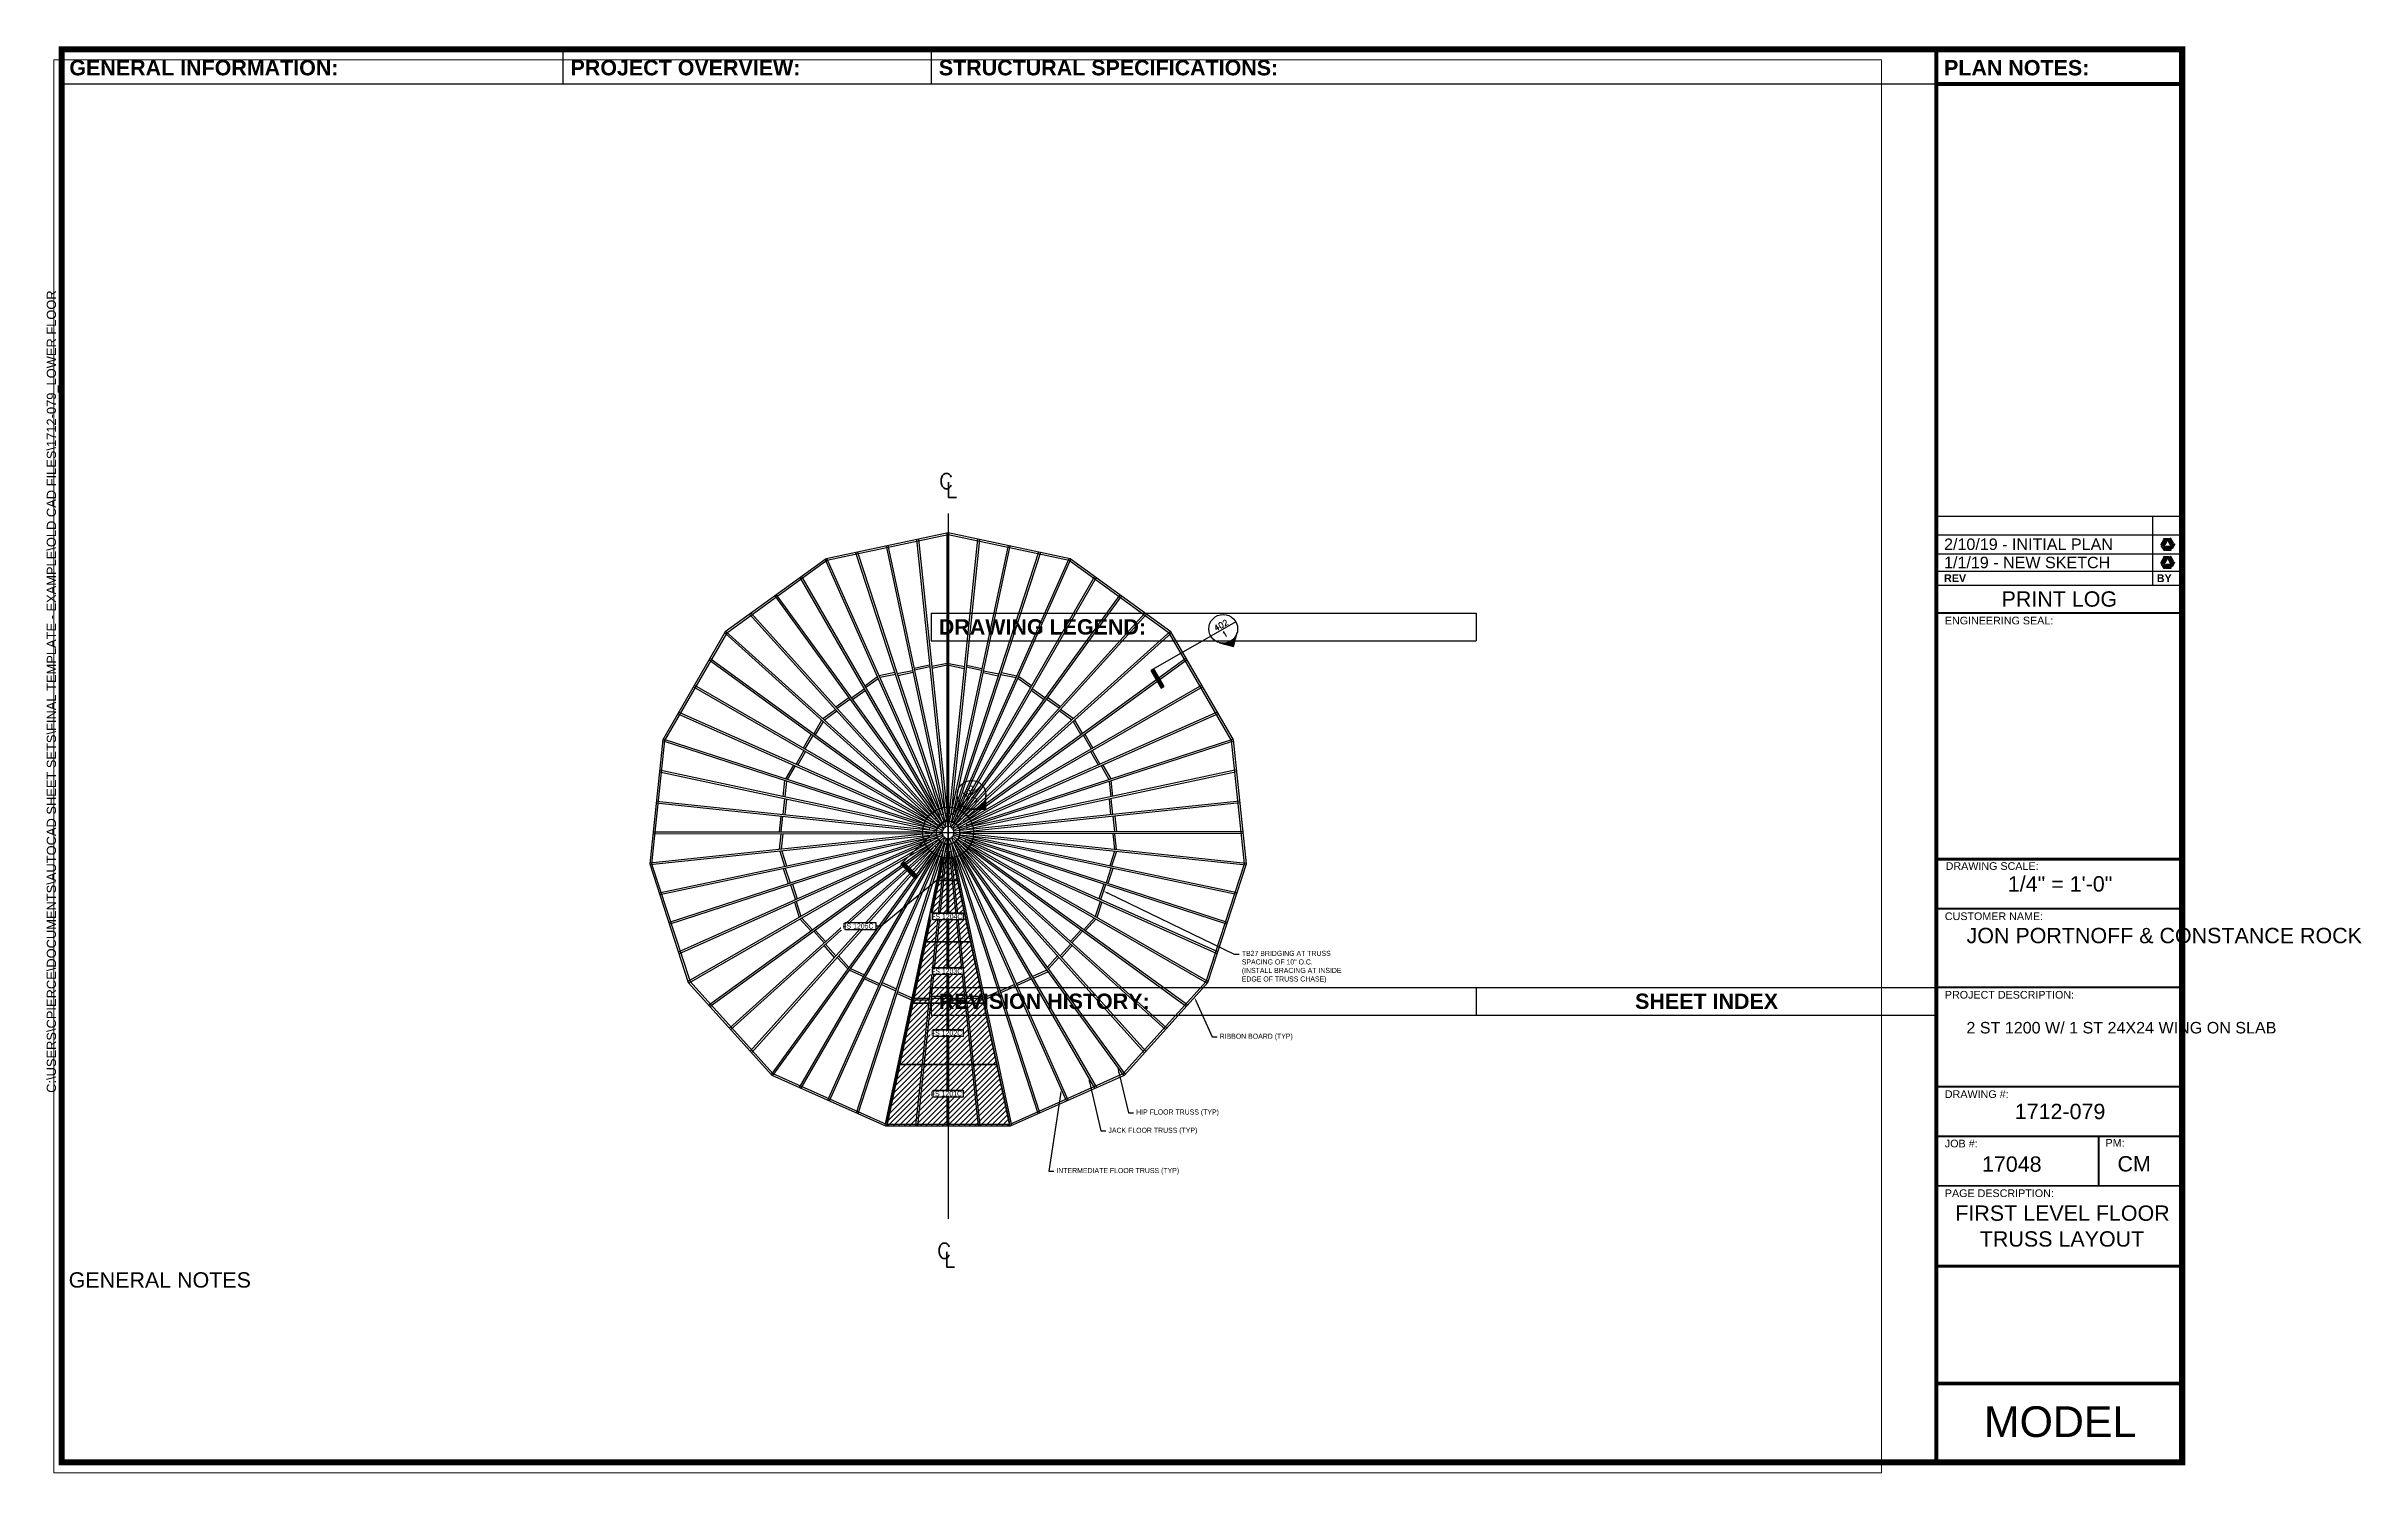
# Paper-space layout 'DH-601' of a CAD drawing. Header units: inches. Extents: x -0.3 to 37.4, y -0.2 to 23.
# The model-space entities are those that its viewports show. They can reach past a viewport. Long polylines and large blocks are cut down to what shows.
import ezdxf
from ezdxf import colors
from ezdxf.entities.mleader import LeaderData, LeaderLine
from ezdxf.enums import TextEntityAlignment as Align
from ezdxf.math import Vec2, Vec3

# ---------------------------------------------------------------- set-up
doc = ezdxf.new("R2010")
doc.units = ezdxf.units.IN
doc.header["$LTSCALE"] = 10
doc.header["$MEASUREMENT"] = 0
doc.header["$PDMODE"] = 34
doc.header["$PDSIZE"] = 18
for name, pattern in [('CENTER', [2, 1.25, -0.25, 0.25, -0.25]), ('HIDDEN', [0.375, 0.25, -0.125]), ('HIDDEN2', [0.1875, 0.125, -0.0625])]:
    doc.linetypes.add(name, pattern=pattern)
doc.layers.get('0').update_dxf_attribs({"linetype": 'CONTINUOUS'})
for name, color, linetype in [('A-BLUE', 5, 'CONTINUOUS'), ('A-TXT', 222, 'CONTINUOUS'), ('R-CENTER', 5, 'CENTER'), ('R-FL-HIP', 1, 'CONTINUOUS'), ('R-FL-INT', 3, 'CONTINUOUS'), ('R-FL-JACK', 220, 'CONTINUOUS'), ('R-PERIM', 1, 'CONTINUOUS'), ('S-HDWR', 104, 'CONTINUOUS'), ('S-TXT', 222, 'CONTINUOUS')]:
    doc.layers.add(name, color=color, linetype=linetype)
doc.layers.add('VIEWPORT', color=14, linetype='CONTINUOUS', plot=False)
doc.styles.add('RomanS', font='romans.shx', dxfattribs={"width": 0.8875})
doc.styles.add('style1', font='arial.ttf')
doc.styles.add('style2', font='arialbd.ttf')
picture_1 = doc.add_image_def('image1.jpg', size_in_pixel=(1114, 539))

# ---------------------------------------------------------------- blocks, each defined once
blk = doc.blocks.new('*T148')
at = {"color": 0, "linetype": 'ByBlock', "lineweight": -2, "transparency": 16777216}
for p, q in [((0, 0), (16.39, 0)), ((0, 0), (0, -0.453)), ((8.877, 0), (8.877, -0.453)), ((16.39, 0), (16.39, -0.453)), ((0, -0.453), (16.39, -0.453))]:
    blk.add_line(p, q, dxfattribs=at)
at = {"color": 0, "transparency": 16777216, "char_height": 0.25, "style": 'style2'}
for s, insert, width, attachment_point in [('REVISION HISTORY:', (0.125, -0.227), 8.62669, 4), ('SHEET INDEX', (12.633, -0.227), 7.39302, 5)]:
    blk.add_mtext(s, dxfattribs=dict(at, insert=insert, width=width, attachment_point=attachment_point))
blk = doc.blocks.new('*T149')
at = {"color": 0, "transparency": 16777216, "insert": (0.125, -0.26), "char_height": 0.25, "width": 7.92557, "attachment_point": 4, "style": 'style1'}
blk.add_mtext('GENERAL NOTES', dxfattribs=at)
blk = doc.blocks.new('*T150')
at = {"color": 0, "linetype": 'ByBlock', "lineweight": -2, "transparency": 16777216}
for p, q in [((0, 0), (30.542, 0)), ((0, 0), (0, -0.528)), ((8.165, 0), (8.165, -0.528)), ((14.165, 0), (14.165, -0.528)), ((30.542, 0), (30.542, -0.528)), ((0, -0.528), (30.542, -0.528))]:
    blk.add_line(p, q, dxfattribs=at)
at = {"color": 0, "transparency": 16777216, "char_height": 0.25, "attachment_point": 4, "style": 'style2'}
for s, insert, width in [('GENERAL INFORMATION:', (0.125, -0.264), 7.91507), ('PROJECT OVERVIEW:', (8.29, -0.264), 5.75), ('STRUCTURAL SPECIFICATIONS:', (14.29, -0.264), 16.12678)]:
    blk.add_mtext(s, dxfattribs=dict(at, insert=insert, width=width))
blk = doc.blocks.new('*T151')
at = {"color": 0, "linetype": 'ByBlock', "lineweight": -2, "transparency": 16777216}
for p, q in [((0, 0), (4.005, 0)), ((0, 0), (0, -0.528)), ((4.005, 0), (4.005, -0.528)), ((0, -0.528), (4.005, -0.528))]:
    blk.add_line(p, q, dxfattribs=at)
at = {"color": 0, "transparency": 16777216, "insert": (0.125, -0.264), "char_height": 0.25, "width": 3.75549, "attachment_point": 4, "style": 'style2'}
blk.add_mtext('PLAN NOTES:', dxfattribs=at)
blk = doc.blocks.new('*T152')
at = {"color": 0, "linetype": 'ByBlock', "lineweight": -2, "transparency": 16777216}
for p, q in [((0, 0), (8.877, 0)), ((0, 0), (0, -0.453)), ((8.877, 0), (8.877, -0.453)), ((0, -0.453), (8.877, -0.453))]:
    blk.add_line(p, q, dxfattribs=at)
at = {"color": 0, "transparency": 16777216, "insert": (0.125, -0.227), "char_height": 0.25, "width": 8.62669, "attachment_point": 4, "style": 'style2'}
blk.add_mtext('DRAWING LEGEND:', dxfattribs=at)
blk = doc.blocks.new('*U147')
at = {"const_width": 0.1}
blk.add_lwpolyline([(-0.055, -0.05), (34.492, -0.05), (34.492, 22.982), (-0.055, 22.982)], close=True, dxfattribs=at)
for points, const_width in [([(30.487, 22.982), (30.487, -0.05)], 0.0625), ([(30.487, 9.701), (30.487, 22.982)], 0.0469), ([(30.463, 22.418), (34.492, 22.418)], 0.0625), ([(30.487, 13.793), (34.492, 13.793)], 0.0312), ([(34.505, 9.782), (30.5, 9.782)], 0.0501), ([(34.505, 8.974), (30.5, 8.974)], 0.0312), ([(30.5, 7.69), (34.505, 7.69)], 0.0312), ([(34.505, 6.073), (30.5, 6.073)], 0.0312), ([(30.5, 5.264), (34.505, 5.264)], 0.0312), ([(33.13, 5.264), (33.13, 4.456)], 0.0312), ([(30.5, 4.456), (34.505, 4.456)], 0.0312), ([(30.5, 3.145), (34.505, 3.145)], 0.0501), ([(30.487, 1.227), (34.492, 1.227)], 0.0501)]:
    blk.add_lwpolyline(points, dxfattribs=dict(const_width=const_width))
blk.add_lwpolyline([(-0.055, 22.982), (30.487, 22.982), (30.487, -0.05), (-0.055, -0.05)], close=True)
blk.add_lwpolyline([(-0.055, 22.982), (30.487, 22.982), (30.487, -0.05), (-0.055, -0.05)], close=True)
for name, p in [('*T150', (-0.055, 22.945)), ('*T151', (30.487, 22.945)), ('*T152', (14.11, 13.793)), ('*T148', (14.11, 7.69)), ('*T149', (-0.066, 3.18))]:
    blk.add_blockref(name, p)
at = {"style": 'style1'}
for s, p in [('ENGINEERING SEAL:', (30.625, 13.608)), ('DRAWING SCALE:', (30.638, 9.606)), ('CUSTOMER NAME:', (30.625, 8.788)), ('PROJECT DESCRIPTION:', (30.625, 7.508)), ('DRAWING #:', (30.625, 5.888)), ('JOB #:', (30.625, 5.083)), ('PM:', (33.242, 5.094)), ('PAGE DESCRIPTION:', (30.625, 4.273))]:
    blk.add_text(s, height=0.125, dxfattribs=at).set_placement(p)
for tag, p in [('SCALE', (32.502, 9.378)), ('DRAWINGNUMBER', (32.502, 5.668)), ('JOBNUMBER', (31.715, 4.81)), ('PM', (33.709, 4.815))]:
    blk.add_attdef(tag, text='', height=0.25, dxfattribs=at).set_placement(p, align=Align.MIDDLE_CENTER)
for tag, p, height in [('CUSTOMERNAME_001', (30.979, 8.411), 0.25), ('PROJDESC_001', (30.976, 6.94), 0.188), ('PAGEDESC_001', (30.744, 3.881), 0.25), ('PAGEDESC_002', (32.047, 3.465), 0.25), ('SH#', (32.327, 0.325), 0.5)]:
    blk.add_attdef(tag, p, '', height=height, dxfattribs=at)
at = {"layer": 'VIEWPORT', "color": 0, "style": 'style1', "flags": 8}
blk.add_attdef('FNAME', (-0.148, 5.972), '', height=0.15, rotation=90, dxfattribs=at)
image = blk.add_image(picture_1, insert=(30.5, 1.25), size_in_units=(3.959, 1.915), dxfattribs=dict(fade=32))
image.dxf.flags = 15
blk = doc.blocks.new('DELTEC_LOGO_2018')
for points in [[(0.04, 0.37), (0.21, 0.65), (0.46, 0.65), (0.62, 0.36, 0.722925), (0.66, 0.39), (0.49, 0.7), (0.18, 0.7), (0, 0.39, 0.98201)], [(0.67, 0.06), (0.35, 0.07), (0.22, 0.28), (0.39, 0.57, 0.722925), (0.35, 0.59), (0.17, 0.28), (0.32, 0.02), (0.67, 0.02, 0.98201)], [(0.62, 0.76), (0.78, 0.48), (0.65, 0.26), (0.32, 0.26, 0.722925), (0.33, 0.22), (0.68, 0.22), (0.83, 0.48), (0.66, 0.78, 0.98201)]]:
    blk.add_lwpolyline(points, format="xyb", close=True)
for points in [[(0.27, 0.56), (0.11, 0.28), (0.26, 0.03, -0.835371), (0.22, 0.01), (0.06, 0.28), (0.23, 0.58, -0.939451), (0.27, 0.56, 0.201759)], [(0.67, 0.47), (0.52, 0.75), (0.22, 0.75, -0.835371), (0.22, 0.79), (0.54, 0.79), (0.72, 0.49, -0.939451), (0.67, 0.47, 0.201759)], [(0.39, 0.17), (0.71, 0.17), (0.85, 0.42, -0.835371), (0.9, 0.39), (0.74, 0.12), (0.39, 0.12, -0.939451), (0.39, 0.17, 0.201759)]]:
    blk.add_lwpolyline(points, format="xyb")
blk = doc.blocks.new('*T156')
at = {"color": 0, "linetype": 'ByBlock', "lineweight": -2, "transparency": 16777216}
for p, q in [((0, 1.579), (4.005, 1.579)), ((0, 0), (0, 1.579)), ((3.528, 0.453), (3.528, 1.579)), ((4.005, 0), (4.005, 1.579)), ((0, 1.276), (4.005, 1.276)), ((0, 0.964), (4.005, 0.964)), ((0, 0.682), (4.005, 0.682)), ((0, 0.453), (4.005, 0.453)), ((0, 0), (4.005, 0))]:
    blk.add_line(p, q, dxfattribs=at)
at = {"color": 0, "transparency": 16777216, "xscale": 0.25, "yscale": 0.25, "zscale": 0.25}
for p in [(3.655, 1.02, 0), (3.655, 0.724, 0)]:
    blk.add_blockref('DELTEC_LOGO_2018', p, dxfattribs=at)
at = {"color": 0, "transparency": 16777216}
for s, insert, char_height, width, attachment_point, style in [('2/10/19 - INITIAL PLAN', (0.125, 1.12), 0.1875, 3.27806, 4, 'style1'), ('1/1/19 - NEW SKETCH', (0.125, 0.823), 0.1875, 3.27806, 4, 'style1'), ('REV', (0.125, 0.568), 0.125, 3.27806, 4, 'style2'), ('BY', (3.591, 0.568), 0.125, 0.35243, 4, 'style2'), ('PRINT LOG', (2.003, 0.227), 0.25, 3.88049, 5, 'style1')]:
    blk.add_mtext(s, dxfattribs=dict(at, insert=insert, char_height=char_height, width=width, attachment_point=attachment_point, style=style))
blk = doc.blocks.new('CENTERLINENOTE')
at = {"color": 5, "style": 'RomanS'}
for s, p in [('C', (-8.4, -1.6)), ('L', (-3.1, -8.5))]:
    blk.add_text(s, height=12, dxfattribs=at).set_placement(p)
blk = doc.blocks.new('*U91')
h = blk.add_hatch(color=256)
h.dxf.hatch_style = 1
h.paths.add_polyline_path([(-2.608, 0), (-2.722, 0), (-2.722, -0.663), (-2.608, -0.663)])
h = blk.add_hatch(color=256)
h.dxf.hatch_style = 1
h.paths.add_polyline_path([(0.331, -0.331, -0.414214), (-0.331, -0.331), (0, -0.663)])
blk.add_line((0.469, 0), (-0.469, 0))
for points in [[(-0.469, 0), (-2.722, 0), (-2.722, -0.663), (-2.608, -0.663), (-2.608, 0)], [(-0.331, -0.331), (0, -0.663), (0.331, -0.331)]]:
    blk.add_lwpolyline(points)
blk.add_circle((0, 0), 0.469)
at = {"style": 'RomanS', "flags": 4}
for tag, p in [('SHEET', (-0.002, 0.046)), ('VIEW', (-0.038, -0.265))]:
    blk.add_attdef(tag, text='', height=0.188, dxfattribs=at).set_placement(p, align=Align.CENTER)
blk = doc.blocks.new('*U92')
h = blk.add_hatch(color=256)
h.dxf.hatch_style = 1
h.paths.add_polyline_path([(-3.109, 0), (-3.222, 0), (-3.222, -0.663), (-3.109, -0.663)])
h = blk.add_hatch(color=256)
h.dxf.hatch_style = 1
h.paths.add_polyline_path([(0.331, -0.331, -0.414214), (-0.331, -0.331), (0, -0.663)])
blk.add_line((0.469, 0), (-0.469, 0))
for points in [[(-0.469, 0), (-3.222, 0), (-3.222, -0.663), (-3.109, -0.663), (-3.109, 0)], [(-0.331, -0.331), (0, -0.663), (0.331, -0.331)]]:
    blk.add_lwpolyline(points)
blk.add_circle((0, 0), 0.469)
at = {"style": 'RomanS', "flags": 4}
for tag, p in [('SHEET', (-0.002, 0.046)), ('VIEW', (-0.038, -0.265))]:
    blk.add_attdef(tag, text='', height=0.188, dxfattribs=at).set_placement(p, align=Align.CENTER)

msp = doc.modelspace()

# ---------------------------------------------------------------- hatches: boundary and pattern name
at = {"layer": 'A-BLUE'}
h = msp.add_hatch(dxfattribs=at)
h.set_pattern_fill('ANSI31', color=256, scale=24)
h.paths.add_polyline_path([(48, -229.5), (48, -226.1), (38.5, -181.5), (-38.5, -181.5), (-48, -226.1), (-48, -229.5)])
h.paths.add_polyline_path([(11.7, -201.5), (-11.7, -201.5), (-11.7, -207), (11.7, -207)], flags=16)
h.paths.add_polyline_path([(28.3, -133.5), (18.1, -85.5), (-18.1, -85.5), (-28.3, -133.5)])
h.paths.add_polyline_path([(38.5, -181.5), (28.3, -133.5), (-28.3, -133.5), (-38.5, -181.5)])
h.paths.add_polyline_path([(11.7, -154.1), (-11.7, -154.1), (-11.7, -159.6), (11.7, -159.6)], flags=16)
h.paths.add_polyline_path([(11.9, -105.6), (-11.9, -105.6), (-11.9, -111.1), (11.9, -111.1)], flags=16)
h.paths.add_polyline_path([(18.1, -85.5), (7.9, -37.5), (-7.9, -37.5), (-18.1, -85.5)])
h.paths.add_polyline_path([(7.9, -37.5), (4.2, -20), (-4.2, -20), (-7.9, -37.5)])
h.paths.add_polyline_path([(11.8, -62.8), (-11.8, -62.8), (-11.8, -68.3), (11.8, -68.3)], flags=16)

# ---------------------------------------------------------------- linework, layer by layer
at = {"layer": 'A-BLUE', "linetype": 'HIDDEN'}
for p, q in [((-3.5, -20), (-48, -229.5)), ((-25.1, -229.5), (-2.9, -20)), ((-23.6, -229.5), (-1.4, -20)), ((-0.8, -229.5), (-0.8, -20)), ((0.7, -229.5), (0.7, -20)), ((25.1, -229.5), (2.9, -20)), ((3.5, -20), (48, -229.5))]:
    msp.add_line(p, q, dxfattribs=at)
at = {"layer": 'A-BLUE'}
for points in [[(7.9, -37.5), (4.2, -20), (-4.2, -20), (-7.9, -37.5)], [(18.1, -85.5), (7.9, -37.5), (-7.9, -37.5), (-18.1, -85.5)], [(28.3, -133.5), (18.1, -85.5), (-18.1, -85.5), (-28.3, -133.5)], [(38.5, -181.5), (28.3, -133.5), (-28.3, -133.5), (-38.5, -181.5)], [(48, -229.5), (48, -226.1), (38.5, -181.5), (-38.5, -181.5), (-48, -226.1), (-48, -229.5)]]:
    msp.add_lwpolyline(points, close=True, dxfattribs=at)
at = {"layer": 'A-BLUE', "linetype": 'HIDDEN'}
for points in [[(1.4, -20), (23.6, -229.5)], [(-48, -228), (48.5, -228)]]:
    msp.add_lwpolyline(points, dxfattribs=at)
at = {"layer": 'R-CENTER'}
msp.add_line((0, 249.7), (0, -302.2), dxfattribs=at)
at = {"layer": 'R-CENTER', "color": 5}
msp.add_point((0, 0), dxfattribs=at)
at = {"layer": 'R-FL-HIP'}
for p, q in [((-0.8, 9.3), (-0.8, 234.4)), ((0.7, 9.3), (0.7, 234.4)), ((-4.5, 8.2), (-96, 213.9)), ((-3.1, 8.8), (-94.7, 214.5)), ((3.1, 8.8), (94.7, 214.5)), ((4.5, 8.2), (96, 213.9)), ((-7.4, 5.6), (-174.7, 156.3)), ((-6.4, 6.8), (-173.7, 157.4)), ((6.4, 6.8), (173.7, 157.4)), ((7.4, 5.6), (174.7, 156.3)), ((-8.6, 3.6), (-222.7, 73.2)), ((8.6, 3.6), (222.7, 73.2)), ((-9, 2.1), (-223.2, 71.7)), ((9, 2.1), (223.2, 71.7)), ((-8.6, 3.6), (-9, 2.1)), ((-6.4, 6.8), (-7.4, 5.6)), ((-3.1, 8.8), (-4.5, 8.2)), ((0.7, 9.3), (-0.8, 9.3)), ((4.5, 8.2), (3.1, 8.8)), ((7.4, 5.6), (6.4, 6.8)), ((8.6, 3.6), (9, 2.1)), ((-9.3, -0.2), (-233.2, -23.8)), ((-9.1, -1.7), (-233.1, -25.3)), ((-8.4, -4), (-203.4, -116.6)), ((-7.6, -5.3), (-202.7, -117.9)), ((-6.1, -7.1), (-138.4, -189.2)), ((-4.8, -7.9), (-137.2, -190.1)), ((-2.7, -8.9), (-49.5, -229.2)), ((-9.3, -0.2), (-9.1, -1.7)), ((-8.4, -4), (-7.6, -5.3)), ((-6.1, -7.1), (-4.8, -7.9)), ((-1.2, -9.2), (-3.5, -20)), ((-2.7, -8.9), (-1.2, -9.2)), ((2.7, -8.9), (1.2, -9.2)), ((1.2, -9.2), (3.5, -20)), ((2.7, -8.9), (49.5, -229.2)), ((6.1, -7.1), (4.8, -7.9)), ((4.8, -7.9), (137.2, -190.1)), ((6.1, -7.1), (138.4, -189.2)), ((8.4, -4), (7.6, -5.3)), ((7.6, -5.3), (202.7, -117.9)), ((8.4, -4), (203.4, -116.6)), ((9.3, -0.2), (9.1, -1.7)), ((9.1, -1.7), (233.1, -25.3)), ((9.3, -0.2), (233.2, -23.8))]:
    msp.add_line(p, q, dxfattribs=at)
msp.add_circle((0, 0), 20, dxfattribs=at)
at = {"layer": 'R-FL-INT'}
for p, q in [((-48.4, 224.3), (-1.7, 4.4)), ((-47, 224.6), (-0.2, 4.7)), ((47, 224.6), (0.2, 4.7)), ((48.4, 224.3), (1.7, 4.4)), ((-135.5, 185.2), (-3.3, 3.3)), ((-134.3, 186.1), (-2.1, 4.2)), ((134.3, 186.1), (2.1, 4.2)), ((135.5, 185.2), (3.3, 3.3)), ((-199.1, 114.1), (-4.4, 1.7)), ((-198.4, 115.4), (-3.6, 3)), ((198.4, 115.4), (3.6, 3)), ((199.1, 114.1), (4.4, 1.7)), ((-228.3, 23.2), (-4.7, -0.3)), ((-228.1, 24.7), (-4.5, 1.2)), ((228.1, 24.7), (4.5, 1.2)), ((228.3, 23.2), (4.7, -0.3)), ((-4.5, 1.2), (-4.7, -0.3)), ((-3.6, 3), (-4.4, 1.7)), ((-2.1, 4.2), (-3.3, 3.3)), ((-0.2, 4.7), (-1.7, 4.4)), ((1.7, 4.4), (0.2, 4.7)), ((3.3, 3.3), (2.1, 4.2)), ((4.4, 1.7), (3.6, 3)), ((4.7, -0.3), (4.5, 1.2)), ((-218.5, -70.2), (-4.6, -0.7)), ((-218, -71.6), (-4.2, -2.1)), ((-171, -153), (-3.9, -2.5)), ((-170, -154.1), (-2.9, -3.6)), ((-94, -209.3), (-2.6, -3.9)), ((-92.6, -209.9), (-1.2, -4.5)), ((-4.6, -0.7), (-4.2, -2.1)), ((-3.9, -2.5), (-2.9, -3.6)), ((-2.6, -3.9), (-1.2, -4.5)), ((-0.8, -4.6), (0.7, -4.6)), ((-0.8, -20), (-0.8, -4.6)), ((0.7, -20), (0.7, -4.6)), ((1.2, -4.5), (2.6, -3.9)), ((92.6, -209.9), (1.2, -4.5)), ((94, -209.3), (2.6, -3.9)), ((2.9, -3.6), (3.9, -2.5)), ((170, -154.1), (2.9, -3.6)), ((171, -153), (3.9, -2.5)), ((4.2, -2.1), (4.6, -0.7)), ((218, -71.6), (4.2, -2.1)), ((218.5, -70.2), (4.6, -0.7))]:
    msp.add_line(p, q, dxfattribs=at)
at = {"layer": 'R-FL-JACK'}
for p, q in [((-72.3, 219.2), (-5.4, 14)), ((-70.8, 219.5), (-3.9, 14.5)), ((-24.6, 229.4), (-2.3, 14.8)), ((-23.1, 229.7), (-0.8, 15)), ((23.1, 229.7), (0.8, 15)), ((24.6, 229.4), (2.3, 14.8)), ((70.8, 219.5), (3.9, 14.5)), ((72.3, 219.2), (5.4, 14)), ((-115.8, 199.5), (-8.1, 12.6)), ((-114.5, 200.4), (-6.8, 13.3)), ((114.5, 200.4), (6.8, 13.3)), ((115.8, 199.5), (8.1, 12.6)), ((-155.2, 170.9), (-10.6, 10.6)), ((-154, 171.8), (-9.5, 11.6)), ((154, 171.8), (9.5, 11.6)), ((155.2, 170.9), (10.6, 10.6)), ((-186.9, 135.2), (-12.5, 8.2)), ((-186.2, 136.5), (-11.7, 9.4)), ((186.2, 136.5), (11.7, 9.4)), ((186.9, 135.2), (12.5, 8.2)), ((-211.3, 93), (-14, 5.4)), ((-210.5, 94.3), (-13.4, 6.8)), ((211.3, 93), (14.6, 5.7)), ((-225.7, 47.5), (-14.8, 2.4)), ((-225.6, 49), (-14.5, 3.9)), ((225.6, 49), (14.5, 3.9)), ((225.7, 47.5), (14.8, 2.4)), ((-230.7, 0.5), (-15, 0.7)), ((-15, -0.8), (-15, 0.7)), ((-14.5, 3.9), (-14.8, 2.4)), ((-14, 5.4), (-13.4, 6.8)), ((-11.7, 9.4), (-12.5, 8.2)), ((-10.6, 10.6), (-9.5, 11.6)), ((-6.8, 13.3), (-8.1, 12.6)), ((-5.4, 14), (-3.9, 14.5)), ((-0.8, 15), (-2.3, 14.8)), ((0.8, 15), (2.3, 14.8)), ((5.4, 14), (3.9, 14.5)), ((6.8, 13.3), (8.1, 12.6)), ((10.6, 10.6), (9.5, 11.6)), ((11.7, 9.4), (12.5, 8.2)), ((14.5, 3.9), (14.8, 2.4)), ((230.7, 0.5), (15, 0.7)), ((15, -0.8), (15, 0.7)), ((-230.8, -1), (-15, -0.8)), ((-226, -47), (-14.8, -2.4)), ((-225.5, -48.4), (-14.5, -3.8)), ((-210.9, -93.4), (-14, -5.4)), ((-210.5, -94.8), (-13.4, -6.8)), ((-187.4, -134.9), (-12.6, -8.2)), ((-186.3, -136), (-11.7, -9.4)), ((-154.7, -171.1), (-10.6, -10.6)), ((-153.7, -172.2), (-9.4, -11.6)), ((-116.3, -199.4), (-8.2, -12.6)), ((-114.9, -200), (-6.9, -13.3)), ((-71.7, -219.2), (-5.3, -14)), ((-70.4, -219.9), (-3.9, -14.5)), ((-14.8, -2.4), (-14.5, -3.8)), ((-13.4, -6.8), (-14, -5.4)), ((-12.6, -8.2), (-11.7, -9.4)), ((-9.4, -11.6), (-10.6, -10.6)), ((-8.2, -12.6), (-6.9, -13.3)), ((-3.9, -14.5), (-5.3, -14)), ((-2.9, -20), (-2.3, -14.8)), ((-2.3, -14.8), (-0.8, -15)), ((-1.4, -20), (-0.8, -15)), ((2.3, -14.8), (0.8, -15)), ((2.9, -20), (2.3, -14.8)), ((3.9, -14.5), (5.3, -14)), ((70.4, -219.9), (3.9, -14.5)), ((71.7, -219.2), (5.3, -14)), ((8.1, -12.6), (6.9, -13.3)), ((114.9, -200), (6.9, -13.3)), ((116.3, -199.4), (8.1, -12.6)), ((9.4, -11.6), (10.6, -10.6)), ((153.7, -172.2), (9.4, -11.6)), ((154.7, -171.1), (10.6, -10.6)), ((12.6, -8.2), (11.7, -9.4)), ((186.3, -136), (11.7, -9.4)), ((187.4, -134.9), (12.6, -8.2)), ((13.4, -6.8), (14, -5.4)), ((210.5, -94.8), (13.4, -6.8)), ((210.9, -93.4), (14, -5.4)), ((14.8, -2.4), (14.5, -3.8)), ((225.5, -48.4), (14.5, -3.8)), ((226, -47), (14.8, -2.4)), ((230.8, -1), (15, -0.8))]:
    msp.add_line(p, q, dxfattribs=at)
for points in [[(210.5, 94.3), (14.1, 7.1), (14.8, 5.7)], [(2.3, -14.8), (0.8, -15), (1.4, -20)]]:
    msp.add_lwpolyline(points, dxfattribs=at)
at = {"layer": 'R-PERIM'}
msp.add_lwpolyline([(137.9, -189.8), (203.2, -117.3), (233.3, -24.5), (223.1, 72.5), (174.3, 157), (95.4, 214.3), (0, 234.6), (-95.4, 214.3), (-174.3, 157), (-223.1, 72.5), (-233.3, -24.5), (-203.2, -117.3), (-137.9, -189.8), (-48.8, -229.5), (48.8, -229.5)], close=True, dxfattribs=at)
for points in [[(137, -188.6), (201.8, -116.5), (231.8, -24.4), (221.7, 72), (173.2, 155.9), (94.8, 212.9), (0, 233.1), (-94.8, 212.9), (-173.2, 155.9), (-221.7, 72), (-231.8, -24.4), (-201.8, -116.5), (-137, -188.6), (-48.5, -228), (-48, -228)], [(48.5, -228), (137, -188.6)]]:
    msp.add_lwpolyline(points, dxfattribs=at)
at = {"layer": 'S-HDWR', "linetype": 'HIDDEN2'}
for points in [[(-14.4, 131.1), (-26.5, 128.5)], [(-14.2, 129.6), (-26.2, 127)], [(-0.8, 132.4), (-12.8, 129.9)], [(-0.8, 130.9), (-12.6, 128.4)], [(0.7, 132.4), (12.8, 129.9)], [(0.7, 130.9), (12.6, 128.4)], [(14.2, 129.6), (26.2, 127)], [(14.4, 131.1), (26.5, 128.5)], [(-75.6, 105.4), (-65.7, 112.6)], [(-74.7, 104.2), (-64.9, 111.3)], [(-65.2, 114.8), (-55.2, 122.1)], [(-64.5, 113.5), (-54.6, 120.7)], [(-41.7, 125.3), (-53.8, 122.7)], [(-41.2, 123.8), (-53.2, 121.3)], [(-27.7, 126.7), (-39.7, 124.2)], [(-27.4, 125.2), (-39.2, 122.7)], [(27.4, 125.2), (39.2, 122.7)], [(27.7, 126.7), (39.7, 124.2)], [(41.2, 123.8), (53.2, 121.3)], [(41.7, 125.3), (53.8, 122.7)], [(64.5, 113.5), (54.6, 120.7)], [(65.2, 114.8), (55.2, 122.1)], [(74.7, 104.2), (64.9, 111.3)], [(75.6, 105.4), (65.7, 112.6)], [(-97.9, 89.2), (-88, 96.4)], [(-96.8, 88.1), (-87, 95.3)], [(-87.8, 98.4), (-77.7, 105.7)], [(-86.8, 97.3), (-76.8, 104.5)], [(86.8, 97.3), (76.8, 104.5)], [(87.8, 98.4), (77.7, 105.7)], [(96.8, 88.1), (87, 95.3)], [(97.9, 89.2), (88, 96.4)], [(-107, 77), (-113.2, 66.2)], [(-105.8, 76.1), (-111.9, 65.5)], [(-98.9, 88.1), (-105.1, 77.4)], [(-97.8, 87), (-103.8, 76.5)], [(97.8, 87), (103.8, 76.5)], [(98.9, 88.1), (105.1, 77.4)], [(105.8, 76.1), (111.9, 65.5)], [(107, 77), (113.2, 66.2)], [(-112.7, 64.2), (-118.8, 53.6)], [(-111.4, 63.5), (-117.5, 53)], [(111.4, 63.5), (117.5, 53)], [(112.7, 64.2), (118.8, 53.6)], [(-128.9, 28.3), (-127.6, 40.7)], [(-127.5, 28), (-126.2, 40.2)], [(-121, 52.9), (-127.2, 42.1)], [(-119.6, 52.3), (-125.7, 41.6)], [(119.6, 52.3), (125.7, 41.6)], [(121, 52.9), (127.2, 42.1)], [(127.5, 28), (126.2, 40.2)], [(128.9, 28.3), (127.6, 40.7)], [(-128.9, 14.3), (-127.6, 26.5)], [(-127.4, 14.1), (-126.2, 26.2)], [(127.4, 14.1), (126.2, 26.2)], [(128.9, 14.3), (127.6, 26.5)], [(-131.9, 0.6), (-130.6, 13)], [(-130.4, 0.6), (-129.1, 12.8)], [(130.4, 0.6), (129.1, 12.8)], [(131.9, 0.6), (130.6, 13)], [(-131.8, -13.1), (-130.5, -0.9)], [(-131.6, -14.6), (-127.8, -26.3)], [(-130.3, -12.9), (-129, -0.9)], [(-130.1, -14.4), (-126.4, -25.9)], [(130.1, -14.4), (126.4, -25.9)], [(131.6, -14.6), (127.8, -26.3)], [(130.3, -12.9), (129, -0.9)], [(131.8, -13.1), (130.5, -0.9)], [(-128.9, -28), (-125, -39.8)], [(-127.4, -27.7), (-123.6, -39.4)], [(127.4, -27.7), (123.6, -39.4)], [(128.9, -28), (125, -39.8)], [(-123.1, -40.8), (-119.3, -52.5)], [(-121.7, -40.3), (-117.9, -51.9)], [(-118.9, -53.9), (-115.1, -65.6)], [(118.9, -53.9), (115.1, -65.6)], [(121.7, -40.3), (117.9, -51.9)], [(123.1, -40.8), (119.3, -52.5)], [(-120.2, -54.5), (-116.4, -66.3)], [(-107.3, -76.9), (-115.6, -67.6)], [(-106.1, -76), (-114.3, -66.9)], [(106.1, -76), (114.3, -66.9)], [(107.3, -76.9), (115.6, -67.6)], [(120.2, -54.5), (116.4, -66.3)], [(-96.9, -86.2), (-105.1, -77.1)], [(-95.8, -85.2), (-103.9, -76.2)], [(87.7, -96.5), (95.9, -87.3)], [(88.7, -97.6), (97, -88.3)], [(95.8, -85.2), (103.9, -76.2)], [(96.9, -86.2), (105.1, -77.1)], [(-78.5, -106.7), (-86.7, -97.6)], [(-77.6, -105.5), (-85.7, -96.5)], [(-77.2, -107.6), (-66, -112.6)], [(-76.3, -106.3), (-65.3, -111.3)], [(77.2, -107.6), (66, -112.6)], [(77.6, -105.5), (85.7, -96.5)], [(78.5, -106.7), (86.7, -97.6)], [(-65.4, -114.5), (-54, -119.6)], [(-64.7, -113.2), (-53.4, -118.2)], [(-52.1, -118.8), (-40.9, -123.8)], [(-51.5, -117.4), (-40.4, -122.3)], [(-39.9, -125.8), (-28.6, -130.9)], [(-39.5, -124.4), (-28.3, -129.4)], [(39.5, -124.4), (28.3, -129.4)], [(39.9, -125.8), (28.6, -130.9)], [(52.1, -118.8), (40.9, -123.8)], [(41.3, -125.2), (52.7, -120.2)], [(64.7, -113.2), (53.4, -118.2)], [(65.4, -114.5), (54, -119.6)], [(66.8, -113.9), (78.1, -108.8)]]:
    msp.add_lwpolyline(points, dxfattribs=at)
at = {"layer": 'S-HDWR', "color": 5, "linetype": 'HIDDEN2'}
for points in [[(-14.7, -131.2), (-27.1, -131.2)], [(-14.5, -129.7), (-26.8, -129.7)], [(-0.8, -129.7), (-13, -129.7)], [(-0.8, -128.2), (-12.9, -128.2)], [(13, -129.7), (0.7, -129.7)], [(13.2, -131.2), (0.7, -131.2)], [(26.5, -128.2), (14.4, -128.2)], [(26.8, -129.7), (14.5, -129.7)]]:
    msp.add_lwpolyline(points, dxfattribs=at)

# ---------------------------------------------------------------- block references
at = {"layer": 'R-CENTER'}
for p in [(1.5, 270.7), (0, -331.6)]:
    msp.add_blockref('CENTERLINENOTE', p, dxfattribs=at)
at = {"layer": 'VIEWPORT'}
ref = msp.add_blockref('*U91', (215.2, 159.4, 14.9), dxfattribs=dict(at, xscale=24.00000012842077, yscale=24.00000012842077, zscale=24.00000012842077, rotation=30.0000846026367))
ref.add_attrib('SHEET', '402', dxfattribs={"layer": '0', "height": 4.5, "rotation": 30.0001, "style": 'RomanS'}).set_placement((214.6, 160.3, 14.9), align=Align.CENTER)
ref.add_attrib('VIEW', '1', dxfattribs={"layer": '0', "height": 4.5, "rotation": 30.0001, "style": 'RomanS'}).set_placement((217.6, 153.4, 14.9), align=Align.CENTER)

# ---------------------------------------------------------------- leaders
at = {"layer": 'A-TXT'}
ml = msp.add_multileader_mtext('Standard', dxfattribs=at)
ml.set_content('{\\fArial|b0|i0|c0|p34;TB27 BRIDGING AT TRUSS\\PSPACING OF 10" O.C.\\P(INSTALL BRACING AT INSIDE\\PEDGE OF TRUSS CHASE)}', color=256, style='RomanS')
ml.set_leader_properties()
ml.build(insert=Vec2(0, 0))
ml.multileader.update_dxf_attribs({"text_right_attachment_type": 3, "dogleg_length": 4})
ctx = ml.context
ctx.base_point, ctx.plane_origin = Vec3(227.7, -95.1), Vec3(101, -81.7)
ctx.right_attachment = 3
notes = []
notes.append((ctx, [(0, (1, 1, 0), (223.7, -95.1), (1, 0), 4, [(0, [(121.5, -45.7)], 0, [])])]))
ctx.mtext.insert, ctx.mtext.flow_direction = Vec3(229.7, -92.5), 5
ml = msp.add_multileader_mtext('Standard', dxfattribs=at)
ml.set_content('{\\fArial|b0|i0|c0|p34;RIBBON BOARD (TYP)}', color=256, style='RomanS')
ml.set_leader_properties()
ml.build(insert=Vec2(0, 0))
ml.multileader.update_dxf_attribs({"text_right_attachment_type": 3, "dogleg_length": 4})
ctx = ml.context
ctx.base_point, ctx.plane_origin = Vec3(210.4, -159.9), Vec3(154.5, -146.4)
ctx.right_attachment = 3
notes.append((ctx, [(0, (1, 1, 0), (206.4, -159.9), (1, 0), 4, [(0, [(192.7, -128.9)], 0, [])])]))
ctx.mtext.insert, ctx.mtext.flow_direction = Vec3(212.4, -157.3), 5
ml = msp.add_multileader_mtext('Standard', dxfattribs=at)
ml.set_content('{\\fArial|b0|i0|c0|p34;JACK FLOOR TRUSS (TYP)}', color=256, style='RomanS')
ml.set_leader_properties()
ml.build(insert=Vec2(0, 0))
ml.multileader.update_dxf_attribs({"text_right_attachment_type": 3, "dogleg_length": 4})
ctx = ml.context
ctx.base_point, ctx.plane_origin = Vec3(123.4, -233.4), Vec3(128.7, -206.5)
ctx.right_attachment = 3
notes.append((ctx, [(0, (1, 1, 0), (119.4, -233.4), (1, 0), 4, [(0, [(109.8, -191.2)], 0, [])])]))
ctx.mtext.insert, ctx.mtext.flow_direction = Vec3(125.4, -230.9), 5
ml = msp.add_multileader_mtext('Standard', dxfattribs=at)
ml.set_content('\\A1;{\\fArial|b0|i0|c0|p34;HIP FLOOR TRUSS (TYP)}', color=256, style='RomanS')
ml.set_leader_properties()
ml.build(insert=Vec2(0, 0))
ml.multileader.update_dxf_attribs({"text_right_attachment_type": 3, "dogleg_length": 4})
ctx = ml.context
ctx.base_point, ctx.plane_origin = Vec3(145.1, -219.2), Vec3(146.4, -192.5)
ctx.right_attachment = 3
notes.append((ctx, [(0, (1, 1, 0), (141.1, -219.2), (1, 0), 4, [(0, [(132.6, -183.8)], 0, [])])]))
ctx.mtext.insert, ctx.mtext.flow_direction = Vec3(147.1, -216.6), 5
ml = msp.add_multileader_mtext('Standard', dxfattribs=at)
ml.set_content('{\\fArial|b0|i0|c0|p34;INTERMEDIATE FLOOR TRUSS (TYP)}', color=256, style='RomanS')
ml.set_leader_properties()
ml.build(insert=Vec2(0, 0))
ml.multileader.update_dxf_attribs({"text_right_attachment_type": 3, "dogleg_length": 4})
ctx = ml.context
ctx.base_point, ctx.plane_origin = Vec3(82.7, -265), Vec3(114, -222.5)
ctx.right_attachment = 3
notes.append((ctx, [(0, (1, 1, 0), (78.7, -265), (1, 0), 4, [(0, [(88.6, -200.9)], 0, [])])]))
ctx.mtext.insert, ctx.mtext.flow_direction = Vec3(84.7, -262.4), 5
for ctx, leaders in notes:
    for number, flags, end, landing, length, lines in leaders:
        leader = LeaderData()
        leader.index, (leader.has_last_leader_line, leader.has_dogleg_vector, leader.attachment_direction) = number, flags
        leader.last_leader_point, leader.dogleg_vector, leader.dogleg_length = Vec3(end), Vec3(landing), length
        for number, points, colour, breaks in lines:
            line = LeaderLine()
            line.index, line.vertices, line.color, line.breaks = number, Vec3.list(points), colors.encode_raw_color(colour), breaks
            leader.lines.append(line)
        ctx.leaders.append(leader)

# ---------------------------------------------------------------- next in the draw order: texts
at = {"layer": 'A-TXT', "char_height": 4, "attachment_point": 3, "style": 'RomanS', "bg_fill": 3, "box_fill_scale": 1.125, "bg_fill_color": 256, "bg_fill_transparency": 0}
for s, insert in [('{\\fArial|b0|i0|c0|p34;FS 1203C}', (11.1, -106.4)), ('{\\fArial|b0|i0|c0|p34;FS 1202C}', (11, -154.8)), ('{\\fArial|b0|i0|c0|p34;FS 1201C}', (10.9, -202.3))]:
    msp.add_mtext(s, dxfattribs=dict(at, insert=insert))

# ---------------------------------------------------------------- next in the draw order: leaders
at = {"layer": 'A-TXT'}
ml = msp.add_multileader_mtext('Standard', dxfattribs=at)
ml.set_content('{\\fArial|b0|i0|c0|p34;FS 1205C}', color=256, style='RomanS')
ml.set_leader_properties()
ml.build(insert=Vec2(0, 0))
ml.multileader.update_dxf_attribs({"text_right_attachment_type": 3, "dogleg_length": 4})
ctx = ml.context
ctx.base_point, ctx.plane_origin = Vec3(-82, -73.1), Vec3(-1.7, -31.5)
ctx.right_attachment, ctx.text_align_type = 3, 2
notes = []
notes.append((ctx, [(0, (1, 1, 0), (-52.3, -73.2), (-1, 0), 4, [(0, [(-1.7, -31.5)], 0, [])])]))
ctx.mtext.insert, ctx.mtext.alignment, ctx.mtext.flow_direction = Vec3(-58.3, -71.1), 3, 5
ctx.mtext.has_bg_fill, ctx.mtext.bg_color, ctx.mtext.bg_scale_factor, ctx.mtext.bg_transparency, ctx.mtext.use_window_bg_color = 1, -1073741824, 1.25, 0, 1
for ctx, leaders in notes:
    for number, flags, end, landing, length, lines in leaders:
        leader = LeaderData()
        leader.index, (leader.has_last_leader_line, leader.has_dogleg_vector, leader.attachment_direction) = number, flags
        leader.last_leader_point, leader.dogleg_vector, leader.dogleg_length = Vec3(end), Vec3(landing), length
        for number, points, colour, breaks in lines:
            line = LeaderLine()
            line.index, line.vertices, line.color, line.breaks = number, Vec3.list(points), colors.encode_raw_color(colour), breaks
            leader.lines.append(line)
        ctx.leaders.append(leader)

# ---------------------------------------------------------------- next in the draw order: linework, layer by layer
at = {"layer": 'A-TXT', "lineweight": -2}
for points in [[(-11.9, -105.6), (11.9, -105.6), (11.9, -111.1), (-11.9, -111.1)], [(-11.7, -154.1), (11.7, -154.1), (11.7, -159.6), (-11.7, -159.6)], [(-11.7, -201.5), (11.7, -201.5), (11.7, -207), (-11.7, -207)]]:
    msp.add_lwpolyline(points, close=True, dxfattribs=at)
at = {"layer": 'S-HDWR', "linetype": 'HIDDEN2'}
for points in [[(-88.7, -97.6), (-97, -88.3)], [(-87.7, -96.5), (-95.9, -87.3)]]:
    msp.add_lwpolyline(points, dxfattribs=at)
at = {"layer": 'S-TXT'}
msp.add_lwpolyline([(-56.3, -70.7), (-80.8, -70.7), (-80.8, -75.7), (-56.3, -75.7)], close=True, dxfattribs=at)

# ---------------------------------------------------------------- next in the draw order: block references
at = {"layer": 'VIEWPORT'}
ref = msp.add_blockref('*U92', (18.3, 29.5, 14.9), dxfattribs=dict(at, xscale=24.00000012842078, yscale=24.00000012842078, zscale=24.00000012842078, rotation=44.54366609737277))
ref.add_attrib('SHEET', '402', dxfattribs={"layer": '0', "height": 4.5, "rotation": 44.5437, "style": 'RomanS'}).set_placement((17.5, 30.3, 14.9), align=Align.CENTER)
ref.add_attrib('VIEW', '3', dxfattribs={"layer": '0', "height": 4.5, "rotation": 44.5437, "style": 'RomanS'}).set_placement((22.1, 24.3, 14.9), align=Align.CENTER)

# ---------------------------------------------------------------- next in the draw order: texts
at = {"layer": 'A-TXT', "insert": (11.2, -63.6), "char_height": 4, "attachment_point": 3, "style": 'RomanS', "bg_fill": 3, "box_fill_scale": 1.125, "bg_fill_color": 256, "bg_fill_transparency": 0}
msp.add_mtext('{\\fArial|b0|i0|c0|p34;FS 1204C}', dxfattribs=at)

# ---------------------------------------------------------------- next in the draw order: linework, layer by layer
at = {"layer": 'A-TXT', "lineweight": -2}
msp.add_lwpolyline([(-11.8, -62.8), (11.8, -62.8), (11.8, -68.3), (-11.8, -68.3)], close=True, dxfattribs=at)

psp = doc.layouts.new('DH-601')

# ---------------------------------------------------------------- block references
ref = psp.add_blockref('*U147', (0, 0))
ref.add_attrib('SCALE', '1/4" = 1\'-0"', dxfattribs={"height": 0.25, "style": 'style1'}).set_placement((32.502, 9.378), align=Align.MIDDLE_CENTER)
ref.add_attrib('CUSTOMERNAME_001', 'JON PORTNOFF & CONSTANCE ROCK', (30.979, 8.411), dxfattribs={"height": 0.25, "style": 'style1'})
ref.add_attrib('PROJDESC_001', '2 ST 1200 W/ 1 ST 24X24 WING ON SLAB', (30.976, 6.94), dxfattribs={"height": 0.1875, "style": 'style1'})
ref.add_attrib('DRAWINGNUMBER', '1712-079', dxfattribs={"height": 0.25, "style": 'style1'}).set_placement((32.502, 5.668), align=Align.MIDDLE_CENTER)
ref.add_attrib('JOBNUMBER', '17048', dxfattribs={"height": 0.25, "style": 'style1'}).set_placement((31.715, 4.81), align=Align.MIDDLE_CENTER)
ref.add_attrib('FNAME', 'C:\\USERS\\CPIERCE\\DOCUMENTS\\AUTOCAD SHEET SETS\\FINAL TEMPLATE - EXAMPLE\\OLD CAD FILES\\1712-079_LOWER FLOOR', (-0.148, 5.972), dxfattribs={"layer": 'VIEWPORT', "color": 0, "height": 0.150206, "rotation": 90, "style": 'style1'})
ref.add_attrib('PM', 'CM', dxfattribs={"height": 0.25, "style": 'style1'}).set_placement((33.709, 4.815), align=Align.MIDDLE_CENTER)
ref.add_attrib('PAGEDESC_001', 'FIRST LEVEL FLOOR', (30.795, 3.886), dxfattribs={"height": 0.25, "style": 'style1'})
ref.add_attrib('SH#', 'MODEL', dxfattribs={"height": 0.5, "style": 'style1'}).set_placement((32.503, 0.612), align=Align.MIDDLE_CENTER)
ref.add_attrib('PAGEDESC_002', 'TRUSS LAYOUT', (31.195, 3.465), dxfattribs={"height": 0.25, "style": 'style1'})
psp.add_blockref('*T156', (30.487, 13.793))

# ---------------------------------------------------------------- viewports
at = {"layer": 'VIEWPORT', "view_target_point": (-149.421, 25.098)}
psp.add_viewport(center=(14.707, 11.295), size=(29.775, 23.03155), view_center_point=(164.851, 26.811), view_height=1105.51454, dxfattribs=at)

doc.saveas('drawing.dxf')
